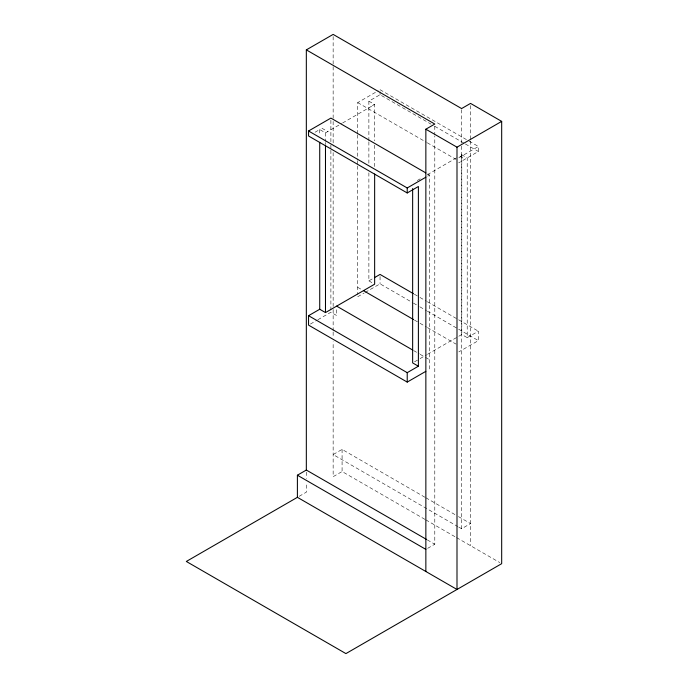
<?xml version="1.0" encoding="UTF-8"?>
<svg xmlns="http://www.w3.org/2000/svg" width="688" height="688" viewBox="0 0 688 688"><rect width="100%" height="100%" fill="white"/><g stroke="black" fill="none" stroke-linecap="round" stroke-linejoin="round"><path stroke-width="0.52" stroke-dasharray="3.44 2.58" d="M357.708 133.756L357.708 102.615L378.185 90.79M315.07 132.225L319.722 129.542L325.484 132.87L341.687 123.513M368.88 140.739L368.88 101.162L380.051 94.712L431.066 124.167M374.306 104.292L372.406 105.78M342.615 122.98L374.642 104.49L374.642 140.859M417.246 180.531L420.927 178.407M427.368 174.692L457.726 157.156M427.515 354.311L461.803 334.523L467.212 337.645L467.212 157.93L461.803 154.809L459.567 156.099L464.976 159.22M458.827 157.776L478.384 146.484L478.384 151.48L458.715 162.832M427.704 176.137L429.561 175.062L429.561 369.189L427.704 370.264M368.88 172.834L368.88 280.876L373.532 278.184M310.417 324.048L316.927 320.281M317.865 319.748L330.894 312.223L336.656 315.551L336.656 308.224M357.708 296.743L364.227 292.976M365.156 292.443L380.051 283.843L412.516 302.582M414.503 361.828L419.164 359.136M420.093 358.603L426.586 354.845M467.212 337.645L478.384 331.195L478.384 340.612L458.827 351.895M424.926 497.243L342.082 449.41L333.147 454.57L457.881 526.587M299.185 496.297L306.332 492.169L306.332 482.692M424.926 519.354L342.082 471.529L333.147 476.689L333.147 341.738M427.644 548.345L434.79 544.217L434.79 135.863M458.81 527.12L461.605 528.737L470.54 523.577L456.574 515.518M380.051 89.715L468.175 140.593M469.104 141.126L478.384 146.484M434.782 126.308L464.469 143.448M465.389 143.981L478.384 151.48M368.88 101.162L374.642 104.49M357.708 102.615L426.354 142.244M427.282 142.786L456.032 159.384M427.704 173.987L429.561 175.062M321.958 128.252L327.72 131.58M414.374 294.24L419.009 296.915M419.938 297.448L426.431 301.198M427.36 301.74L478.384 331.195M413.445 303.124L419.009 306.332M419.938 306.874L426.431 310.623M427.36 311.157L478.384 340.612M368.88 280.876L372.999 283.25M357.708 287.326L361.828 289.7M414.468 320.092L419.104 322.767M420.033 323.3L426.517 327.049M427.446 327.583L456.032 344.095M413.617 350.562L419.181 353.77M420.11 354.311L423.817 356.453M425.459 357.399L429.561 359.764M425.863 497.777L455.645 514.977M425.863 519.896L455.645 537.096M456.574 537.629L499.849 562.612M427.343 539.917L434.79 544.217M470.54 105.548L470.54 139.939M470.54 141.014L470.54 545.687M461.803 154.809L461.803 334.523M461.605 109.641L461.605 145.099M461.605 146.174L461.605 528.737M434.79 126.188L434.79 134.788M380.051 91.71L380.051 94.712M380.051 276.516L380.051 283.843M374.642 145.134L374.642 166.53M368.88 141.805L368.88 163.202M357.708 134.831L357.708 159.53M357.708 160.605L357.708 164.896M357.708 165.971L357.708 294.645M342.082 449.41L342.082 471.529M333.147 36.55L333.147 65.566M333.147 66.641L333.147 120.366M333.147 121.441L333.147 146.157M333.147 152.607L333.147 308.422M333.147 309.497L333.147 330.997M333.147 332.063L333.147 337.438M330.894 120.237L330.894 143.835M330.894 144.91L330.894 149.201M330.894 150.268L330.894 310.073M325.484 132.87L325.484 141.427M325.484 142.493L325.484 144.635M319.722 129.542L319.722 134.891M306.332 472.157L306.332 478.478"/><path stroke-width="1.03" d="M426.414 539.375L306.332 470.05L306.332 49.88L333.147 34.4L461.605 108.566L470.54 103.406L501.681 121.38L501.681 563.67L345.918 653.6L186.319 561.46L297.397 497.329L456.995 589.47L456.995 147.18L501.681 121.38M425.838 371.339L407.219 382.089L308.551 325.123L308.551 315.697L407.219 372.664L418.39 366.214L418.39 186.508L407.219 192.958L308.551 135.992L308.551 130.995L330.894 118.095L425.838 172.912M425.855 571.487L425.855 129.206L434.79 124.046L306.332 49.88M308.551 130.995L407.219 187.962L425.838 177.212M308.551 315.697L319.722 309.256L325.484 312.576L374.642 284.196L374.642 174.021M374.461 277.651L380.051 274.426L413.445 293.699M297.397 497.329L297.397 475.21L306.332 470.05M425.855 129.206L456.995 147.18M363.47 290.646L413.54 319.559M336.656 306.126L412.688 350.029M418.39 366.214L412.645 362.903L412.645 188.538M297.397 475.21L425.855 549.377M407.219 187.962L407.219 192.958M407.219 372.664L407.219 382.089M325.484 145.701L325.484 312.576M319.722 142.373L319.722 309.256"/></g></svg>
